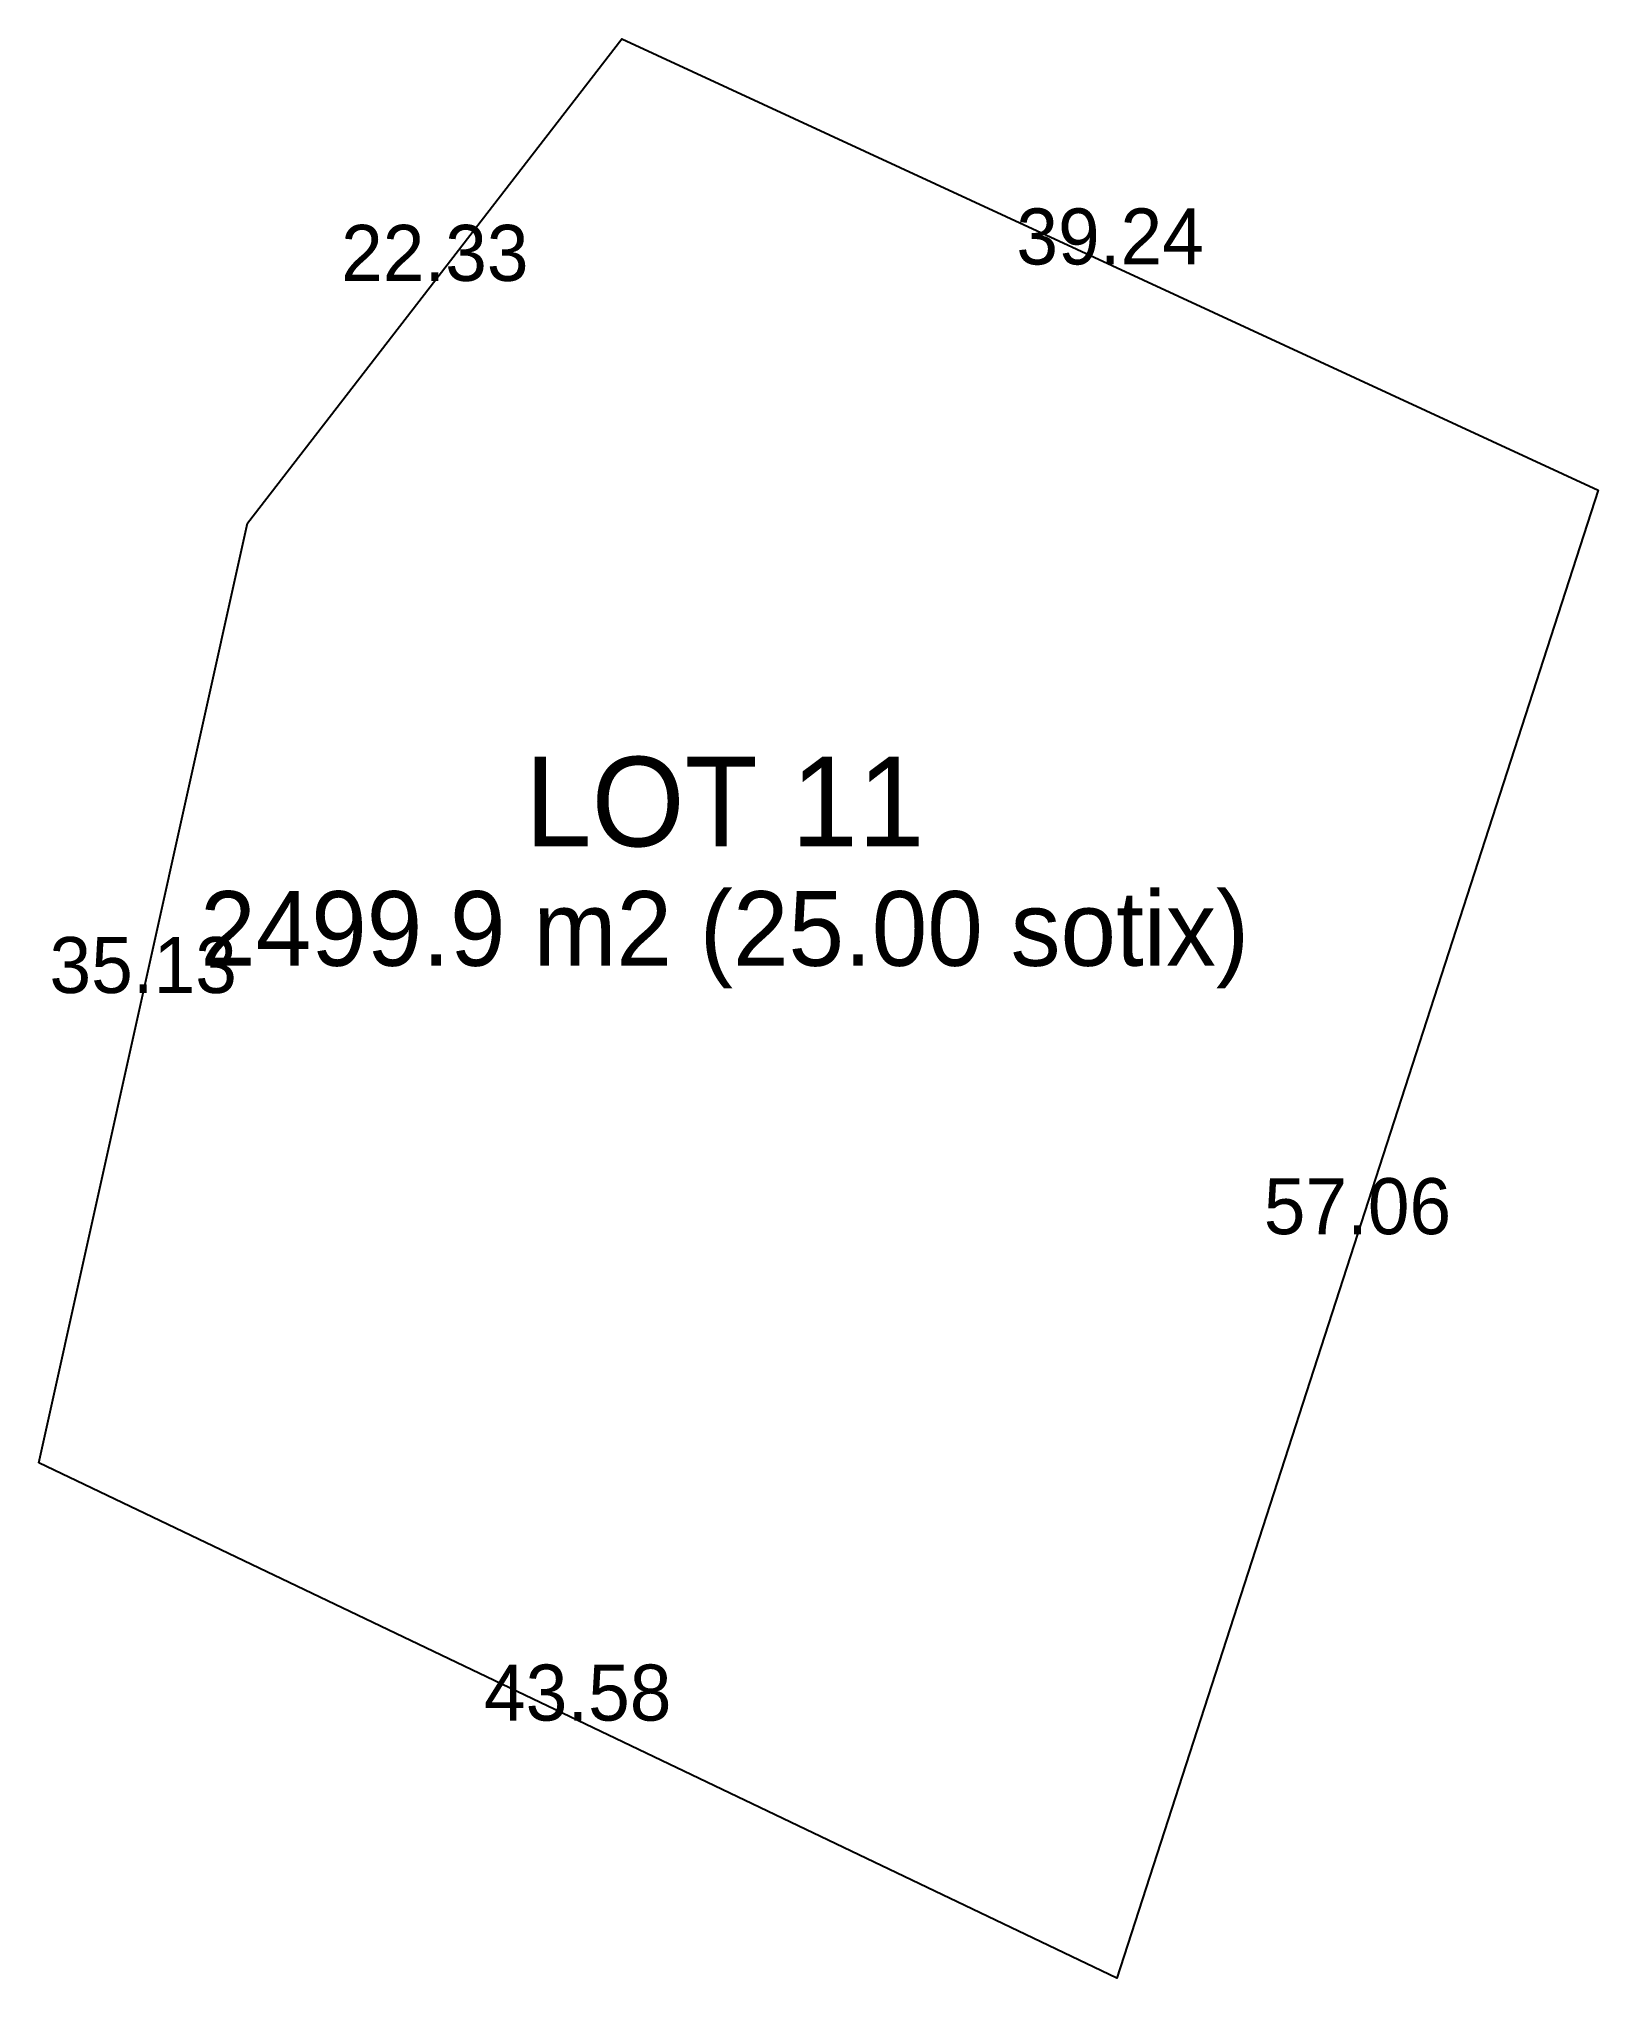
# Model space of a CAD drawing. Header units: metres. Extents: x -25 to 31.9, y -39.4 to 31.4.
import ezdxf
from ezdxf.enums import TextEntityAlignment as Align

# ---------------------------------------------------------------- set-up
doc = ezdxf.new("R2010")
doc.units = ezdxf.units.M

msp = doc.modelspace()

# ---------------------------------------------------------------- linework, layer by layer
at = {"layer": 'LOTS'}
msp.add_lwpolyline([(-25.0212, -20.5901), (-17.4026, 13.7036), (-3.7462, 31.3708), (31.8683, 14.9037), (14.3016, -39.3881)], close=True, dxfattribs=at)

# ---------------------------------------------------------------- texts
at = {"layer": 'DIMS'}
for s, p in [('39.24', (14.0611, 23.1373)), ('22.33', (-10.5744, 22.5372)), ('35.13', (-21.2119, -3.4432)), ('57.06', (23.085, -12.2422)), ('43.58', (-5.3598, -29.9891))]:
    msp.add_text(s, height=2.043, dxfattribs=at).set_placement(p, align=Align.CENTER)
at = {"layer": 'LABELS'}
for s, height, p in [('LOT 11', 3.269, (0, 1.9066)), ('2499.9 m2 (25.00 sotix)', 2.724, (0, -2.4514))]:
    msp.add_text(s, height=height, dxfattribs=at).set_placement(p, align=Align.CENTER)

doc.saveas('drawing.dxf')
